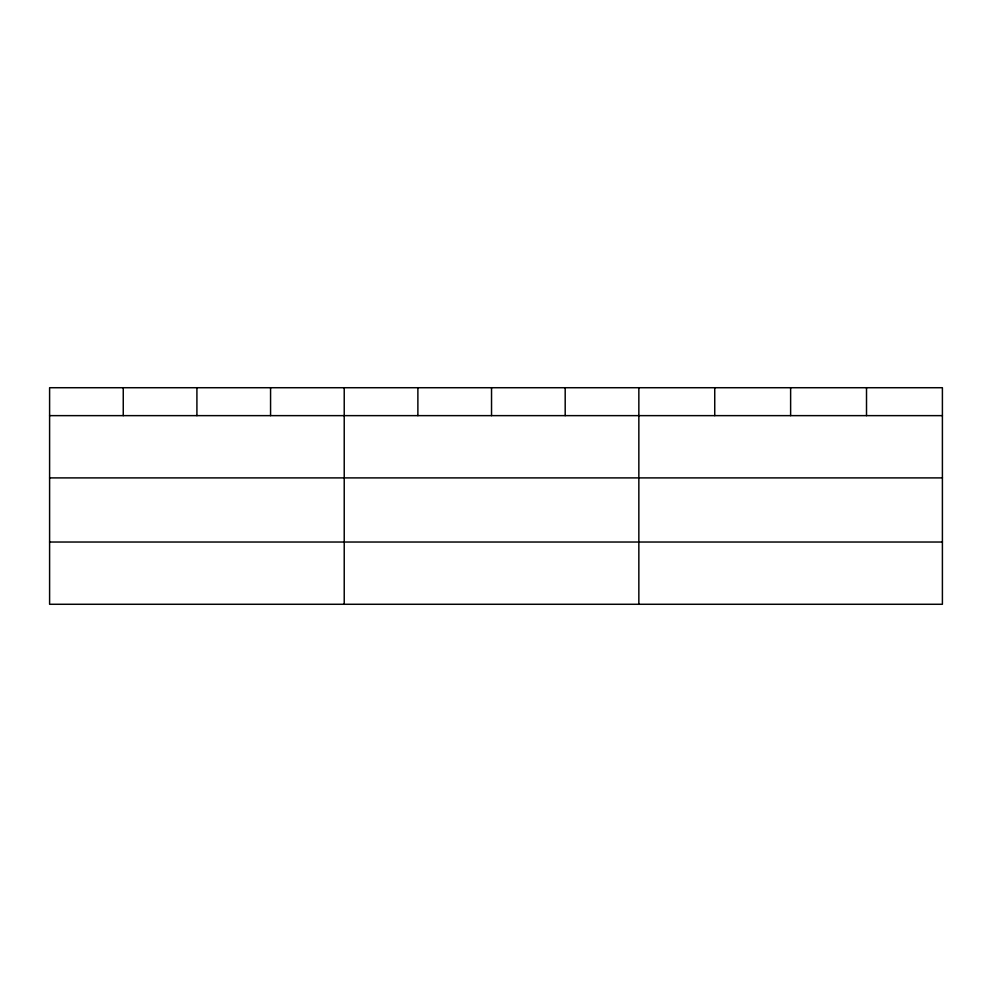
<?xml version="1.0" encoding="UTF-8"?>
<svg xmlns="http://www.w3.org/2000/svg" width="992" height="992" viewBox="0 0 992 992"><rect width="100%" height="100%" fill="white"/><g stroke="black" fill="none" stroke-linecap="round" stroke-linejoin="round"><path stroke-width="1.49" d="M942.4 477.896L942.4 387.723L49.6 387.723L49.6 604.277L942.4 604.277L942.4 477.896L49.6 477.896M49.6 415.636L942.4 415.636M49.6 542.029L942.4 542.029M866.512 387.723L866.512 415.636M790.624 387.723L790.624 415.636M714.736 387.723L714.736 415.636M638.848 387.723L638.848 604.277M565.192 387.723L565.192 415.636M491.536 387.723L491.536 415.636M417.88 387.723L417.88 415.636M344.224 387.723L344.224 604.277M270.568 387.723L270.568 415.636M196.912 387.723L196.912 415.636M123.256 387.723L123.256 415.636"/></g></svg>
